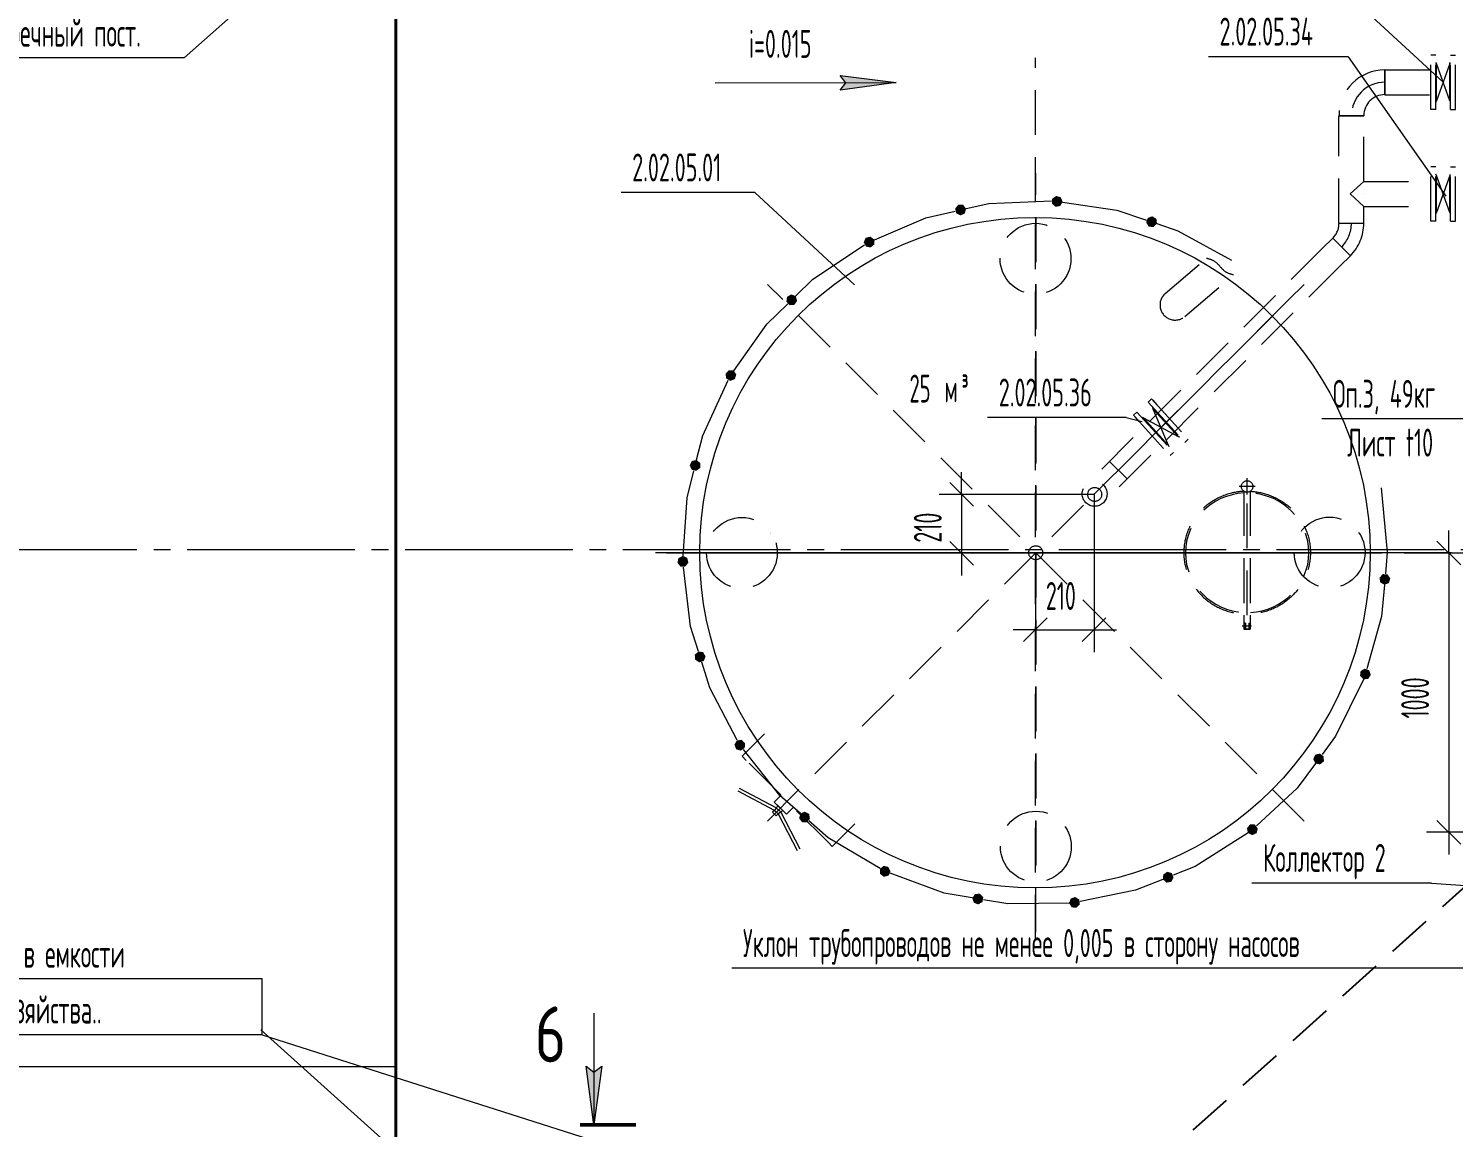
# Model space of a CAD drawing. Header units: millimetres. Extents: x -2281 to 5887, y 0 to 4166.
# Drawn here: x 308.4 to 436, y 267.3 to 365.7 of the extents above; entities that cross this region are included whole.
import ezdxf

# ---------------------------------------------------------------- set-up
doc = ezdxf.new("R2010")
doc.units = ezdxf.units.MM
for name, pattern in [('K5LT32785', [0]), ('K5LT32848', [19.2, 15, -2, 0.2, -2]), ('K5LT32865', [0]), ('K5LT32892', [6, 4, -2]), ('K5LT_AXLED', [19.5, 15, -1.5, 1.5, -1.5]), ('K5LT_DASHED', [6, 4, -2]), ('K5LT_REINFORCED', [0]), ('K5LT_THIN', [0]), ('K5LT_THIN_INCLUDED_TO_HATCHING', [0])]:
    doc.linetypes.add(name, pattern=pattern)
doc.layers.add('Системный слой', color=7, linetype='Continuous')
doc.styles.add('KDIMTEXTSTYLE', font='GOST_AU.SHX', dxfattribs={"width": 0.96, "oblique": 15, "height": 5})
doc.styles.add('KTEXTSTYLE', font='GOST_AU.SHX', dxfattribs={"width": 0.96, "height": 5})
doc.dimstyles.new('KDIMSTYLE (0.03)', dxfattribs={"dimtxt": 5, "dimasz": 1, "dimexe": 2, "dimexo": 0, "dimgap": 1, "dimtad": 1, "dimlfac": 40, "dimtxsty": 'KDIMTEXTSTYLE', "dimsah": 1, "dimcen": 0, "dimdle": 1, "dimadec": 0, "dimazin": 0, "dimtfac": 0.667, "dimtmove": 0, "dimatfit": 3, "dimfxl": 1, "dimtvp": 1, "dimtolj": 1, "dimtzin": 0, "dimarcsym": 0})

# ---------------------------------------------------------------- blocks, each defined once
blk = doc.blocks.new('U136')
at = {"layer": 'Системный слой', "color": 7, "linetype": 'K5LT_DASHED', "lineweight": 13}
for p, q in [((425.74, 348.27), (427.96, 348.27)), ((425.18, 346.94), (426.76, 345.36))]:
    blk.add_line(p, q, dxfattribs=at)
for radius in [1.89, 3, 4.11]:
    blk.add_arc((423.85, 348.27), radius, 315, 0, dxfattribs=at)
blk = doc.blocks.new('U137')
at = {"layer": 'Системный слой', "color": 7, "linetype": 'K5LT_DASHED', "lineweight": 13}
for p, q in [((433.97, 358.45), (433.97, 363.32)), ((434.4, 363.32), (433.97, 363.32)), ((434.4, 358.45), (434.4, 363.32)), ((434.47, 362.55), (434.4, 362.66)), ((435.66, 359.22), (434.47, 362.55)), ((435.66, 362.55), (434.47, 359.22)), ((434.47, 359.22), (434.47, 362.55)), ((435.66, 362.55), (435.73, 362.66)), ((435.66, 359.22), (435.66, 362.55)), ((435.73, 358.45), (435.73, 363.32)), ((435.73, 363.32), (436.16, 363.32)), ((436.16, 358.45), (436.16, 363.32)), ((433.97, 358.62), (433.97, 359.17)), ((434.4, 358.45), (433.97, 358.45)), ((434.47, 359.22), (434.4, 359.11)), ((435.66, 359.22), (435.73, 359.11)), ((435.73, 358.45), (436.16, 358.45)), ((436.16, 358.62), (436.16, 359.17))]:
    blk.add_line(p, q, dxfattribs=at)
blk = doc.blocks.new('U138')
at = {"layer": 'Системный слой', "color": 7, "linetype": 'K5LT_DASHED', "lineweight": 13}
for p, q in [((429.85, 359.77), (429.85, 362)), ((427.96, 357.89), (425.74, 357.89))]:
    blk.add_line(p, q, dxfattribs=at)
for radius in [4.11, 3, 1.89]:
    blk.add_arc((429.85, 357.89), radius, 90, 180, dxfattribs=at)
blk = doc.blocks.new('U139')
at = {"layer": 'Системный слой', "color": 7, "linetype": 'K5LT_DASHED', "lineweight": 13}
for p, q in [((433.97, 348.45), (433.97, 353.32)), ((434.4, 353.32), (433.97, 353.32)), ((434.4, 348.45), (434.4, 353.32)), ((435.73, 348.45), (435.73, 353.32)), ((435.73, 353.32), (436.16, 353.32)), ((436.16, 348.45), (436.16, 353.32)), ((434.47, 352.55), (434.4, 352.66)), ((435.66, 349.22), (434.47, 352.55)), ((435.66, 352.55), (434.47, 349.22)), ((434.47, 349.22), (434.47, 352.55)), ((435.66, 352.55), (435.73, 352.66)), ((435.66, 349.22), (435.66, 352.55)), ((433.97, 348.62), (433.97, 349.17)), ((434.4, 348.45), (433.97, 348.45)), ((434.47, 349.22), (434.4, 349.11)), ((435.66, 349.22), (435.73, 349.11)), ((435.73, 348.45), (436.16, 348.45)), ((436.16, 348.62), (436.16, 349.17))]:
    blk.add_line(p, q, dxfattribs=at)
blk = doc.blocks.new('U158')
at = {"layer": 'Системный слой', "color": 7, "char_height": 2.5, "attachment_point": 1, "style": 'KTEXTSTYLE'}
for s, insert in [('\\H3.5;\\W0.965;\\Q15;\\Q0;\\W0.665;\\H2.50;³', (391.96, 334.74)), ('\\H3.5;\\W0.965;\\Q15;\\Q0;\\W0.665;\\H2.50;м', (390.43, 334.74))]:
    blk.add_mtext(s, dxfattribs=dict(at, insert=insert))
blk = doc.blocks.new('U178')
at = {"layer": 'Системный слой', "color": 7, "linetype": 'K5LT_DASHED', "lineweight": 13}
for p, q in [((413.87, 345.14), (413.93, 345.13)), ((413.93, 345.13), (413.98, 345.12)), ((413.98, 345.12), (414.03, 345.11)), ((414.03, 345.11), (414.08, 345.09)), ((414.08, 345.09), (414.13, 345.08)), ((414.13, 345.08), (414.18, 345.06)), ((414.18, 345.06), (414.23, 345.05)), ((414.23, 345.05), (414.27, 345.03)), ((414.27, 345.03), (414.32, 345.01)), ((414.32, 345.01), (414.37, 344.99)), ((414.37, 344.99), (414.41, 344.97)), ((414.41, 344.97), (414.46, 344.95)), ((414.46, 344.95), (414.5, 344.93)), ((414.5, 344.93), (414.55, 344.9)), ((414.55, 344.9), (414.59, 344.87)), ((414.59, 344.87), (414.63, 344.85)), ((414.63, 344.85), (414.67, 344.82)), ((414.67, 344.82), (414.71, 344.79)), ((414.71, 344.79), (414.75, 344.75)), ((414.75, 344.75), (414.79, 344.72)), ((414.79, 344.72), (414.83, 344.69)), ((414.83, 344.69), (414.86, 344.65)), ((414.86, 344.65), (414.9, 344.61)), ((414.9, 344.61), (414.93, 344.58)), ((414.93, 344.58), (414.97, 344.54)), ((414.97, 344.54), (415, 344.5)), ((415, 344.5), (415.04, 344.46)), ((415.04, 344.46), (415.07, 344.42)), ((415.07, 344.42), (415.11, 344.38)), ((415.11, 344.38), (415.14, 344.34)), ((415.14, 344.34), (415.18, 344.3)), ((415.18, 344.3), (415.21, 344.26)), ((415.21, 344.26), (415.25, 344.23)), ((415.25, 344.23), (415.28, 344.19)), ((415.28, 344.19), (415.32, 344.15)), ((415.32, 344.15), (415.36, 344.12)), ((415.36, 344.12), (415.39, 344.08)), ((415.39, 344.08), (415.43, 344.05)), ((415.43, 344.05), (415.47, 344.02)), ((415.47, 344.02), (415.51, 343.99)), ((415.51, 343.99), (415.55, 343.96)), ((415.55, 343.96), (415.59, 343.93)), ((415.59, 343.93), (415.64, 343.9)), ((415.64, 343.9), (415.68, 343.88)), ((415.68, 343.88), (415.72, 343.86)), ((415.72, 343.86), (415.77, 343.83)), ((415.77, 343.83), (415.82, 343.81)), ((415.82, 343.81), (415.86, 343.79)), ((415.86, 343.79), (415.91, 343.78)), ((415.91, 343.78), (415.96, 343.76)), ((415.96, 343.76), (416.01, 343.74)), ((416.01, 343.74), (416.06, 343.73)), ((416.06, 343.73), (416.11, 343.72)), ((416.11, 343.72), (416.16, 343.7)), ((416.16, 343.7), (416.21, 343.69)), ((416.21, 343.69), (416.26, 343.68)), ((416.26, 343.68), (416.3, 343.67))]:
    blk.add_line(p, q, dxfattribs=at)
blk = doc.blocks.new('U177')
at = {"layer": 'Системный слой', "color": 7, "linetype": 'K5LT_DASHED', "lineweight": 13}
for p, q in [((410.18, 341.97), (413.87, 345.14)), ((411.95, 339.92), (416.3, 343.67))]:
    blk.add_line(p, q, dxfattribs=at)
blk.add_arc((411.07, 340.95), 1.35, 130.6938, 310.6938, dxfattribs=at)
at = {"layer": 'Системный слой'}
blk.add_blockref('U178', (0, 0), dxfattribs=at)
blk = doc.blocks.new('U183')
at = {"layer": 'Системный слой', "color": 7, "linetype": 'K5LT_DASHED', "lineweight": 13}
for p, q in [((408.65, 332.26), (408.96, 332.55)), ((408.65, 332.26), (411.93, 328.66)), ((408.96, 332.55), (412.24, 328.95)), ((409.07, 332.42), (409.45, 332.01)), ((409.11, 331.64), (409.09, 331.77)), ((410.48, 328.38), (409.11, 331.64)), ((409.11, 331.64), (411.35, 329.18)), ((407.66, 331.36), (407.35, 331.08)), ((407.35, 331.08), (410.63, 327.47)), ((407.46, 330.95), (407.83, 330.54)), ((407.66, 331.36), (410.94, 327.76)), ((408.24, 330.84), (408.11, 330.87)), ((408.24, 330.84), (411.35, 329.18)), ((408.24, 330.84), (410.48, 328.38)), ((411.35, 329.18), (411.48, 329.15)), ((410.48, 328.38), (410.5, 328.25)), ((411.93, 328.66), (412.24, 328.95)), ((410.94, 327.76), (410.63, 327.47))]:
    blk.add_line(p, q, dxfattribs=at)
blk = doc.blocks.new('U426')
at = {"layer": 'Системный слой'}
for points in [[(392.26, 349.15), (392.36, 349.58), (392.1, 349.92), (391.66, 349.92), (391.39, 349.59), (391.48, 349.16), (391.87, 348.97)], [(401.01, 350.19), (400.84, 350.59), (400.43, 350.71), (400.07, 350.47), (400.04, 350.03), (400.36, 349.74), (400.79, 349.81)], [(409.45, 348.23), (409.4, 348.66), (409.04, 348.89), (408.63, 348.75), (408.48, 348.34), (408.71, 347.97), (409.14, 347.92)], [(384.16, 346.38), (384.14, 346.82), (383.79, 347.07), (383.37, 346.96), (383.2, 346.56), (383.41, 346.18), (383.83, 346.1)], [(377.25, 341.34), (377.11, 341.75), (376.71, 341.9), (376.34, 341.68), (376.28, 341.25), (376.58, 340.93), (377.01, 340.97)], [(371.67, 334.32), (371.8, 334.73), (371.56, 335.09), (371.13, 335.12), (370.83, 334.81), (370.89, 334.38), (371.27, 334.16)], [(368.57, 326.37), (368.58, 326.8), (368.25, 327.08), (367.82, 327), (367.62, 326.61), (367.8, 326.21), (368.22, 326.11)], [(367.51, 317.9), (367.4, 318.32), (367.01, 318.5), (366.62, 318.3), (366.53, 317.87), (366.81, 317.54), (367.25, 317.55)], [(430.21, 316.07), (430.33, 316.48), (430.09, 316.84), (429.66, 316.87), (429.36, 316.55), (429.43, 316.13), (429.8, 315.91)], [(368.89, 309.1), (369.05, 309.5), (368.83, 309.88), (368.4, 309.94), (368.08, 309.65), (368.12, 309.21), (368.48, 308.97)], [(428.59, 307.85), (428.45, 308.26), (428.04, 308.41), (427.67, 308.19), (427.62, 307.76), (427.92, 307.45), (428.35, 307.49)], [(372.55, 301.31), (372.59, 301.74), (372.28, 302.04), (371.85, 301.98), (371.63, 301.61), (371.78, 301.2), (372.19, 301.07)], [(424.39, 300.12), (424.37, 300.56), (424.02, 300.81), (423.6, 300.7), (423.43, 300.3), (423.63, 299.92), (424.06, 299.84)], [(378.39, 294.98), (378.32, 295.4), (377.93, 295.61), (377.53, 295.44), (377.42, 295.02), (377.68, 294.67), (378.11, 294.65)], [(418.37, 293.69), (418.47, 294.11), (418.2, 294.46), (417.77, 294.46), (417.5, 294.12), (417.59, 293.7), (417.98, 293.51)], [(385.6, 290.27), (385.41, 290.66), (384.99, 290.76), (384.65, 290.48), (384.65, 290.05), (385, 289.78), (385.42, 289.88)], [(410.94, 289.71), (410.78, 290.11), (410.36, 290.23), (410.01, 289.98), (409.98, 289.55), (410.31, 289.26), (410.73, 289.33)], [(393.83, 287.52), (393.9, 287.95), (393.61, 288.27), (393.17, 288.24), (392.92, 287.89), (393.05, 287.47), (393.45, 287.31)], [(402.55, 287.31), (402.5, 287.74), (402.13, 287.97), (401.72, 287.83), (401.58, 287.42), (401.81, 287.05), (402.24, 287)]]:
    blk.add_hatch(color=7, dxfattribs=at).paths.add_polyline_path(points)
at = {"layer": 'Системный слой', "color": 7, "linetype": 'K5LT32865', "lineweight": 13}
for p, q in [((392.36, 349.58), (394.39, 350.04)), ((394.39, 350.04), (400.01, 350.27)), ((401, 350.15), (405.86, 349.45)), ((384.16, 346.78), (388.76, 348.76)), ((388.76, 348.76), (391.39, 349.36)), ((405.86, 349.45), (408.51, 348.55)), ((409.45, 348.23), (411.33, 347.6)), ((411.33, 347.6), (416.13, 344.95)), ((378.66, 343.27), (383.26, 346.35)), ((377.11, 341.75), (378.66, 343.27)), ((374.54, 339.24), (376.4, 341.05)), ((371.59, 335.07), (374.54, 339.24)), ((368.8, 329.28), (371.07, 334.22)), ((368.24, 327.08), (368.8, 329.28)), ((367.39, 323.68), (368, 326.11)), ((429.52, 324.58), (430.06, 318.83)), ((367.05, 318.5), (367.39, 323.68)), ((430.06, 318.83), (429.89, 316.9)), ((367.7, 312.19), (367.06, 317.5)), ((429.8, 315.91), (429.54, 313.08)), ((429.54, 313.08), (428.23, 308.4)), ((368.4, 309.94), (367.7, 312.19)), ((369.42, 306.69), (368.7, 308.99)), ((427.94, 307.44), (425.44, 302.35)), ((371.89, 302), (369.42, 306.69)), ((425.44, 302.35), (424.22, 300.72)), ((375.69, 297.05), (372.43, 301.17)), ((423.63, 299.92), (421.99, 297.72)), ((421.99, 297.72), (418.35, 294.35)), ((377.53, 295.44), (375.69, 297.05)), ((380.03, 293.26), (378.29, 294.78)), ((417.6, 293.7), (412.88, 290.71)), ((384.66, 290.51), (380.03, 293.26)), ((390.41, 288.32), (385.57, 290.1)), ((409.98, 289.55), (407.52, 288.57)), ((412.88, 290.71), (410.91, 289.92)), ((392.92, 287.89), (390.41, 288.32)), ((407.52, 288.57), (402.57, 287.57)), ((396.1, 287.35), (393.91, 287.72)), ((401.58, 287.43), (396.1, 287.35))]:
    blk.add_line(p, q, dxfattribs=at)
blk = doc.blocks.new('U444')
at = {"layer": 'Системный слой', "color": 7, "linetype": 'K5LT_DASHED', "lineweight": 13}
blk.add_circle((372.3, 318.77), 3.17, dxfattribs=at)
blk = doc.blocks.new('U445')
at = {"layer": 'Системный слой', "color": 7, "linetype": 'K5LT_DASHED', "lineweight": 13}
blk.add_circle((398.61, 292.48), 3.17, dxfattribs=at)
blk = doc.blocks.new('U446')
at = {"layer": 'Системный слой', "color": 7, "linetype": 'K5LT_DASHED', "lineweight": 13}
blk.add_circle((424.9, 318.8), 3.17, dxfattribs=at)
blk = doc.blocks.new('U447')
at = {"layer": 'Системный слой', "color": 7, "linetype": 'K5LT_DASHED', "lineweight": 13}
blk.add_circle((398.58, 345.09), 3.17, dxfattribs=at)
blk = doc.blocks.new('U443')
at = {"layer": 'Системный слой'}
for name in ['U447', 'U444', 'U446', 'U445']:
    blk.add_blockref(name, (0, 0), dxfattribs=at)
blk = doc.blocks.new('U442')
at = {"layer": 'Системный слой', "color": 7, "linetype": 'K5LT_DASHED', "lineweight": 13}
for p, q in [((398.6, 284.82), (398.6, 352.75)), ((374.58, 294.76), (422.62, 342.8)), ((422.62, 294.76), (374.58, 342.8)), ((417.52, 323.98), (417.52, 325.44)), ((418.24, 324.71), (416.79, 324.71)), ((417.23, 324.28), (417.23, 313.18)), ((417.52, 313.2), (417.52, 324.37)), ((417.8, 324.28), (417.8, 313.18)), ((435.82, 318.78), (364.63, 318.78)), ((417.23, 313.18), (417.23, 311.93)), ((417.37, 312.48), (417.27, 312.48)), ((417.27, 312.48), (417.27, 311.97)), ((417.37, 312.48), (417.37, 311.97)), ((417.66, 312.48), (417.66, 311.97)), ((417.66, 312.48), (417.76, 312.48)), ((417.76, 312.48), (417.76, 311.97)), ((417.8, 313.18), (417.8, 311.93)), ((417.08, 312.23), (417.92, 312.23)), ((417.23, 311.93), (417.8, 311.93)), ((417.27, 311.97), (417.37, 311.97)), ((417.41, 311.97), (417.62, 311.97)), ((417.76, 311.97), (417.66, 311.97)), ((374.33, 302.58), (372.31, 300.57)), ((372.31, 300.57), (372.68, 300.2)), ((380.02, 292.87), (372.68, 300.2)), ((375.21, 295.72), (371.95, 297.43)), ((375.36, 295.95), (372.08, 297.68)), ((375.8, 297.09), (375.19, 296.47)), ((375.19, 296.47), (376.29, 295.37)), ((375.36, 295.95), (375.21, 295.72)), ((375.54, 296.13), (375.36, 295.95)), ((375.36, 295.95), (375.77, 295.55)), ((375.48, 296.18), (375.74, 295.92)), ((375.99, 295.67), (375.74, 295.92)), ((376.9, 295.98), (376.29, 295.37)), ((375.21, 295.72), (375.04, 295.55)), ((375.04, 295.55), (375.36, 295.23)), ((375.53, 295.4), (375.21, 295.72)), ((375.53, 295.4), (375.36, 295.23)), ((375.77, 295.55), (375.53, 295.4)), ((375.53, 295.4), (377.25, 292.14)), ((375.94, 295.72), (375.77, 295.55)), ((375.77, 295.55), (377.49, 292.27)), ((382.4, 294.51), (380.38, 292.5)), ((380.38, 292.5), (380.02, 292.87))]:
    blk.add_line(p, q, dxfattribs=at)
for centre, radius in [((417.52, 324.71), 0.516), ((398.6, 318.78), 0.625)]:
    blk.add_circle(centre, radius, dxfattribs=at)
for start_param, end_param in [(4.764734, 7.801636), (1.623142, 4.660044)]:
    blk.add_ellipse((417.52, 318.78), major_axis=(-5.52, 0), ratio=0.970017, start_param=start_param, end_param=end_param, dxfattribs=at)
for points in [[(417.22, 324.28), (416.85, 324.26), (416.48, 324.2), (415.5, 323.96), (414.92, 323.71), (413.86, 323.03), (413.4, 322.61), (412.63, 321.63), (412.33, 321.08), (411.93, 319.92), (411.84, 319.3), (411.86, 318.07), (411.98, 317.46), (412.42, 316.31), (412.74, 315.77), (413.54, 314.82), (414.02, 314.41), (415.1, 313.77), (415.69, 313.54), (416.61, 313.35), (416.91, 313.31), (417.22, 313.29)], [(417.81, 324.28), (418.18, 324.26), (418.55, 324.2), (419.53, 323.96), (420.11, 323.71), (421.17, 323.03), (421.64, 322.61), (422.4, 321.63), (422.7, 321.08), (423.1, 319.92), (423.19, 319.3), (423.17, 318.07), (423.05, 317.46), (422.61, 316.31), (422.3, 315.77), (421.49, 314.82), (421.01, 314.41), (419.93, 313.77), (419.34, 313.54), (418.42, 313.35), (418.12, 313.31), (417.81, 313.29)]]:
    blk.add_open_spline(points, degree=3, knots=[0, 0, 0, 0, 0.0650277, 0.0650277, 0.1752287, 0.1752287, 0.2854298, 0.2854298, 0.3956308, 0.3956308, 0.5058319, 0.5058319, 0.6160329, 0.6160329, 0.726234, 0.726234, 0.836435, 0.836435, 0.9466361, 0.9466361, 1, 1, 1, 1], dxfattribs=at)
at = {"layer": 'Системный слой'}
blk.add_blockref('U443', (0, 0), dxfattribs=at)
blk = doc.blocks.new('U441')
at = {"layer": 'Системный слой', "color": 7, "linetype": 'K5LT_DASHED', "lineweight": 13}
for p, q in [((398.6, 348.78), (398.6, 288.78)), ((368.6, 318.78), (428.6, 318.78))]:
    blk.add_line(p, q, dxfattribs=at)
at = {"layer": 'Системный слой'}
blk.add_blockref('U442', (0, 0), dxfattribs=at)
blk = doc.blocks.new('U420')
at = {"layer": 'Системный слой', "color": 7, "linetype": 'K5LT_THIN_INCLUDED_TO_HATCHING', "lineweight": 13}
blk.add_circle((398.53, 318.78), 30, dxfattribs=at)
at = {"layer": 'Системный слой'}
for name in ['U441', 'U426']:
    blk.add_blockref(name, (0, 0), dxfattribs=at)
blk = doc.blocks.new('U419')
at = {"layer": 'Системный слой'}
blk.add_blockref('U420', (0, 0), dxfattribs=at)
blk = doc.blocks.new('U534')
at = {"layer": 'Системный слой', "color": 7, "linetype": 'K5LT_THIN', "lineweight": 13}
for p, q in [((329.37, 280.65), (267.71, 280.65)), ((329.37, 275.65), (329.37, 280.65)), ((329.37, 275.65), (267.71, 275.65)), ((329.37, 275.65), (419.85, 246.79))]:
    blk.add_line(p, q, dxfattribs=at)
at = {"layer": 'Системный слой', "color": 7, "char_height": 2.5, "attachment_point": 1, "style": 'KTEXTSTYLE'}
for s, insert in [('\\H3.5;\\W0.965;\\Q15;\\Q0;\\W0.715;\\H2.50;Насосы для подачио растительного масла в емкости', (268.71, 284.15)), ('\\H3.5;\\W0.965;\\Q15;\\Q0;\\W0.715;\\H2.50; первичного масла существующего маслохозяйства..', (268.71, 279.15))]:
    blk.add_mtext(s, dxfattribs=dict(at, insert=insert))
blk = doc.blocks.new('D68')
at = {"layer": 'Системный слой', "color": 7, "linetype": 'K5LT_THIN', "lineweight": 13, "transparency": 16777216}
for p, q in [((403.82, 324), (403.82, 309.89)), ((398.57, 318.74), (398.57, 309.89)), ((399.63, 312.95), (397.5, 310.83)), ((402.76, 310.83), (404.88, 312.95)), ((398.57, 311.89), (396.57, 311.89)), ((398.57, 311.89), (403.82, 311.89)), ((403.82, 311.89), (405.82, 311.89))]:
    blk.add_line(p, q, dxfattribs=at)
at = {"layer": 'Системный слой', "color": 7, "transparency": 16777216, "insert": (399.5, 316.16), "char_height": 2.5, "attachment_point": 1, "rotation": 0, "style": 'KTEXTSTYLE'}
blk.add_mtext('\\H3.5;\\W0.965;\\Q15;\\Q0;\\W0.715;\\H2.50;210', dxfattribs=at)
at = {"transparency": 16777216}
blk.add_wipeout([(399.5, 325.39), (399.5, 328.96), (402.74, 328.96), (402.74, 325.39)], dxfattribs=at).dxf.layer = 'Системный слой'
blk = doc.blocks.new('KDIMARROW_03')
at = {"layer": 'Системный слой', "color": 0, "linetype": 'K5LT_THIN', "lineweight": 13}
for p, q in [((-1.06, -1.06), (1.06, 1.06)), ((0, 0), (-1, 0)), ((0, 0), (2, 0))]:
    blk.add_line(p, q, dxfattribs=at)
blk = doc.blocks.new('D69')
at = {"layer": 'Системный слой', "color": 7, "linetype": 'K5LT_THIN', "lineweight": 13, "transparency": 16777216}
for p, q in [((391.96, 324), (391.96, 326)), ((403.87, 324), (389.96, 324)), ((393.02, 322.94), (390.9, 325.06)), ((391.96, 324), (391.96, 318.74)), ((390.9, 319.8), (393.02, 317.68)), ((398.56, 318.74), (389.96, 318.74)), ((391.96, 318.74), (391.96, 316.74))]:
    blk.add_line(p, q, dxfattribs=at)
at = {"layer": 'Системный слой', "color": 7, "transparency": 16777216, "insert": (387.69, 319.68), "char_height": 2.5, "attachment_point": 1, "rotation": 90, "style": 'KTEXTSTYLE'}
blk.add_mtext('\\H3.5;\\W0.965;\\Q15;\\Q0;\\W0.715;\\H2.50;210', dxfattribs=at)
at = {"transparency": 16777216}
blk.add_wipeout([(378.46, 319.68), (374.89, 319.68), (374.89, 322.92), (378.46, 322.92)], dxfattribs=at).dxf.layer = 'Системный слой'
blk = doc.blocks.new('D94')
at = {"layer": 'Системный слой', "color": 7, "linetype": 'K5LT_THIN', "lineweight": 13, "transparency": 16777216}
for p, q in [((435.57, 318.77), (435.57, 320.77)), ((436.63, 317.71), (434.5, 319.83)), ((433.97, 318.77), (437.57, 318.77)), ((435.57, 318.77), (435.57, 293.77)), ((434.5, 294.83), (436.63, 292.71)), ((446.07, 293.77), (433.57, 293.77)), ((435.57, 293.77), (435.57, 291.77))]:
    blk.add_line(p, q, dxfattribs=at)
at = {"transparency": 16777216}
blk.add_wipeout([(434.32, 303.95), (430.75, 303.95), (430.75, 308.4), (434.32, 308.4)], dxfattribs=at).dxf.layer = 'Системный слой'
at = {"layer": 'Системный слой', "color": 7, "transparency": 16777216, "insert": (431.3, 303.95), "char_height": 2.5, "attachment_point": 1, "rotation": 90, "style": 'KTEXTSTYLE'}
blk.add_mtext('\\H3.5;\\W0.965;\\Q15;\\Q0;\\W0.715;\\H2.50;1000', dxfattribs=at)
blk = doc.blocks.new('U545')
at = {"layer": 'Системный слой', "color": 7, "linetype": 'K5LT_THIN', "lineweight": 13}
for q in [(327.58, 367.65), (304.36, 363.07)]:
    blk.add_line((322.37, 363.07), q, dxfattribs=at)
at = {"layer": 'Системный слой', "color": 7, "insert": (305.36, 366.57), "char_height": 2.5, "attachment_point": 1, "style": 'KTEXTSTYLE'}
blk.add_mtext('\\H3.5;\\W0.965;\\Q15;\\Q0;\\W0.715;\\H2.50;Моечный пост.', dxfattribs=at)
blk = doc.blocks.new('U551')
at = {"layer": 'Системный слой'}
blk.add_hatch(color=7, dxfattribs=at).paths.add_polyline_path([(381.1, 361.5), (386.1, 360.85), (381.1, 360.19), (381.6, 360.84)])
at = {"layer": 'Системный слой', "color": 7, "linetype": 'K5LT_THIN', "lineweight": 13}
for p, q in [((381.6, 360.84), (381.1, 361.5)), ((381.1, 361.5), (386.1, 360.85)), ((369.91, 360.84), (386.1, 360.85)), ((386.1, 360.85), (381.1, 360.19)), ((381.1, 360.19), (381.6, 360.84))]:
    blk.add_line(p, q, dxfattribs=at)
blk = doc.blocks.new('U563')
at = {"layer": 'Системный слой', "color": 7, "linetype": 'K5LT_THIN', "lineweight": 13}
for q in [(414.18, 368.72), (435.07, 360.89)]:
    blk.add_line((426.56, 368.72), q, dxfattribs=at)
at = {"layer": 'Системный слой', "color": 7, "insert": (415.18, 372.22), "char_height": 2.5, "attachment_point": 1, "style": 'KTEXTSTYLE'}
blk.add_mtext('\\H3.5;\\W0.965;\\Q15;\\Q0;\\W0.715;\\H2.50;2.02.05.33', dxfattribs=at)
blk = doc.blocks.new('U564')
at = {"layer": 'Системный слой', "color": 7, "linetype": 'K5LT_THIN', "lineweight": 13}
for q in [(414.05, 363.17), (435.3, 350.69)]:
    blk.add_line((426.56, 363.17), q, dxfattribs=at)
at = {"layer": 'Системный слой', "color": 7, "insert": (415.05, 366.67), "char_height": 2.5, "attachment_point": 1, "style": 'KTEXTSTYLE'}
blk.add_mtext('\\H3.5;\\W0.965;\\Q15;\\Q0;\\W0.715;\\H2.50;2.02.05.34', dxfattribs=at)
blk = doc.blocks.new('U577')
at = {"layer": 'Системный слой', "color": 7, "linetype": 'K5LT_THIN', "lineweight": 13}
for q in [(394.29, 330.87), (408.12, 330.53)]:
    blk.add_line((406.68, 330.87), q, dxfattribs=at)
at = {"layer": 'Системный слой', "color": 7, "insert": (395.29, 334.37), "char_height": 2.5, "attachment_point": 1, "style": 'KTEXTSTYLE'}
blk.add_mtext('\\H3.5;\\W0.965;\\Q15;\\Q0;\\W0.715;\\H2.50;2.02.05.36', dxfattribs=at)
blk = doc.blocks.new('U581')
at = {"layer": 'Системный слой', "color": 7, "linetype": 'K5LT_THIN', "lineweight": 13}
for q in [(361.48, 351.01), (382.37, 342.76)]:
    blk.add_line((373.47, 351.01), q, dxfattribs=at)
at = {"layer": 'Системный слой', "color": 7, "insert": (362.48, 354.51), "char_height": 2.5, "attachment_point": 1, "style": 'KTEXTSTYLE'}
blk.add_mtext('\\H3.5;\\W0.965;\\Q15;\\Q0;\\W0.715;\\H2.50;2.02.05.01', dxfattribs=at)
blk = doc.blocks.new('U584')
at = {"layer": 'Системный слой', "color": 7, "linetype": 'K5LT_THIN', "lineweight": 13}
for q in [(371.39, 281.6), (439.95, 277.25)]:
    blk.add_line((436.96, 281.6), q, dxfattribs=at)
at = {"layer": 'Системный слой', "color": 7, "insert": (372.39, 285.1), "char_height": 2.5, "attachment_point": 1, "style": 'KTEXTSTYLE'}
blk.add_mtext('\\H3.5;\\W0.965;\\Q15;\\Q0;\\W0.715;\\H2.50;Уклон трубопроводов не менее 0,005 в сторону насосов', dxfattribs=at)
blk = doc.blocks.new('U604')
at = {"layer": 'Системный слой', "color": 7, "linetype": 'K5LT_THIN', "lineweight": 13}
for q in [(417.94, 289.22), (441.07, 288.71)]:
    blk.add_line((434.03, 289.22), q, dxfattribs=at)
at = {"layer": 'Системный слой', "color": 7, "insert": (418.94, 292.72), "char_height": 2.5, "attachment_point": 1, "style": 'KTEXTSTYLE'}
blk.add_mtext('\\H3.5;\\W0.965;\\Q15;\\Q0;\\W0.715;\\H2.50;Коллектор 2', dxfattribs=at)
blk = doc.blocks.new('U607')
at = {"layer": 'Системный слой', "color": 7, "linetype": 'K5LT_THIN', "lineweight": 13}
for q in [(424.19, 330.75), (439.65, 320.18)]:
    blk.add_line((437.57, 330.75), q, dxfattribs=at)
at = {"layer": 'Системный слой', "color": 7, "insert": (425.19, 334.25), "char_height": 2.5, "attachment_point": 1, "style": 'KTEXTSTYLE'}
blk.add_mtext('\\H3.5;\\W0.965;\\Q15;\\Q0;\\W0.715;\\H2.50;Оп.3, 49кг', dxfattribs=at)
blk = doc.blocks.new('U753')
at = {"layer": 'Системный слой'}
for points in [[(359.06, 267.58), (359.76, 272.83), (359.06, 272.31), (358.37, 272.83)], [(547.21, 267.58), (547.9, 272.83), (547.21, 272.31), (546.52, 272.83)]]:
    blk.add_hatch(color=7, dxfattribs=at).paths.add_polyline_path(points)
at = {"layer": 'Системный слой', "color": 7, "linetype": 'K5LT_THIN', "lineweight": 13}
for p, q in [((359.06, 277.58), (359.06, 267.58)), ((547.21, 277.58), (547.21, 267.58)), ((359.06, 267.58), (358.37, 272.83)), ((358.37, 272.83), (359.06, 272.31)), ((359.06, 272.31), (359.76, 272.83)), ((359.76, 272.83), (359.06, 267.58)), ((547.21, 267.58), (546.52, 272.83)), ((546.52, 272.83), (547.21, 272.31)), ((547.21, 272.31), (547.9, 272.83)), ((547.9, 272.83), (547.21, 267.58))]:
    blk.add_line(p, q, dxfattribs=at)
at = {"layer": 'Системный слой', "color": 134, "linetype": 'K5LT_REINFORCED', "lineweight": 50, "true_color": 0x009696}
for p, q in [((357.81, 267.58), (362.81, 267.58)), ((543.46, 267.58), (548.46, 267.58))]:
    blk.add_line(p, q, dxfattribs=at)
at = {"layer": 'Системный слой', "color": 7, "char_height": 2.5, "attachment_point": 1, "style": 'KTEXTSTYLE'}
for insert in [(353.76, 278.18), (549.21, 278.18)]:
    blk.add_mtext('\\H3.5;\\W0.965;\\Q15;\\Q0;\\H5.00;6', dxfattribs=dict(at, insert=insert))

msp = doc.modelspace()

# ---------------------------------------------------------------- linework, layer by layer
at = {"layer": 'Системный слой', "color": 7, "linetype": 'K5LT32785', "lineweight": 40}
msp.add_line((341.33315, 197.78504), (341.33315, 535.28472), dxfattribs=at)
at = {"layer": 'Системный слой', "color": 1, "linetype": 'K5LT32848', "lineweight": 18, "true_color": 0xff0000}
msp.add_line((341.33315, 535.28472), (341.33315, 20.29603), dxfattribs=at)
at = {"layer": 'Системный слой', "color": 7, "linetype": 'K5LT_DASHED', "lineweight": 13}
for p, q in [((398.565, 284.16818), (398.56498, 363.06735)), ((429.84925, 361.99856), (433.97304, 361.99857)), ((429.84925, 361.99856), (429.84926, 359.77356)), ((429.84925, 359.77356), (433.97305, 359.77357)), ((425.73676, 348.27139), (425.73676, 357.88606)), ((425.73676, 357.88606), (427.96176, 357.88606)), ((427.96176, 351.99856), (427.96176, 357.88606)), ((426.73391, 350.88606), (427.96176, 351.99856)), ((427.96176, 349.77356), (426.73391, 350.88606)), ((427.96176, 351.99856), (433.97305, 351.99857)), ((427.96176, 350.88606), (427.96176, 350.88606)), ((427.96176, 350.88606), (427.96176, 350.88606)), ((427.96176, 349.77356), (433.97305, 349.77357)), ((427.96176, 348.27139), (427.96176, 349.77356)), ((424.30004, 346.05284), (425.18392, 346.93672)), ((424.30004, 346.05284), (403.08164, 324.83443)), ((425.87335, 344.47953), (404.94402, 323.55019)), ((425.87335, 344.47953), (426.75724, 345.36341)), ((421.25377, 341.43325), (403.86829, 324.04777)), ((406.77627, 325.38244), (405.20296, 326.95575)), ((435.56502, 318.74448), (364.815, 318.74447))]:
    msp.add_line(p, q, dxfattribs=at)
at = {"layer": 'Системный слой', "color": 30, "linetype": 'K5LT_AXLED', "lineweight": 13, "true_color": 0xff8000}
msp.add_line((571.65455, 319.03472), (152.25457, 319.03472), dxfattribs=at)
at = {"layer": 'Системный слой', "color": 7, "linetype": 'K5LT_THIN', "lineweight": 13}
for p, q in [((432.51829, 318.76947), (364.57998, 318.76946)), ((432.29914, 318.76947), (364.79914, 318.76945)), ((379.56899, 230.79394), (329.24653, 276.09766)), ((341.34179, 272.77583), (290.78722, 272.77583))]:
    msp.add_line(p, q, dxfattribs=at)
at = {"layer": 'Системный слой', "color": 1, "linetype": 'K5LT32892', "lineweight": 25, "true_color": 0xff0000}
msp.add_line((442.46502, 293.76946), (346.33315, 207.78504), dxfattribs=at)
at = {"layer": 'Системный слой', "color": 7, "linetype": 'K5LT_DASHED', "lineweight": 13}
for centre, radius in [((403.86829, 324.04777), 1.1125), ((403.8741, 323.99778), 0.625)]:
    msp.add_circle(centre, radius, dxfattribs=at)

# ---------------------------------------------------------------- block references
at = {"layer": 'Системный слой'}
for name in ['U419', 'U563', 'U545', 'U564', 'U137', 'U551', 'U138', 'U581', 'U139', 'U136', 'U177', 'U158', 'U577', 'U183', 'U584', 'U534', 'U753']:
    msp.add_blockref(name, (0, 0), dxfattribs=at)

# ---------------------------------------------------------------- texts
at = {"layer": 'Системный слой', "color": 7, "char_height": 2.5, "attachment_point": 1, "style": 'KTEXTSTYLE'}
for s, insert in [('\\H3.5;\\W0.965;\\Q15;\\Q0;\\W0.715;\\H2.50;i=0.015', (372.92155, 365.56735)), ('\\H3.5;\\W0.965;\\Q15;\\Q0;\\W0.665;\\H2.50; 25', (386.44432, 334.72449)), ('\\H3.5;\\W0.965;\\Q15;\\Q0;\\W0.715;\\H2.50;Лист t10', (426.47778, 329.88796))]:
    msp.add_mtext(s, dxfattribs=dict(at, insert=insert))

# ---------------------------------------------------------------- next in the draw order: dimensions: what is measured, and where the dimension line sits
at = {"layer": 'Системный слой', "color": 7}
dim = msp.add_linear_dim(base=(398.56501, 311.89167), p1=(403.81831, 323.99778), p2=(398.56501, 318.74448), text='\\H125.0;\\W0.665;\\Q0;\\H125.0;\\W0.665;\\Q0;\\Q0;\\W0.490;\\H2.50;210\\Q0;\\W0.455;\\H125.00;', dimstyle='KDIMSTYLE (0.03)', override={"dimexo": 0, "dimblk1": 'KDIMARROW_03', "dimblk2": 'KDIMARROW_03', "dimse1": 0, "dimse2": 0, "dimclrt": 7, "dimtolj": 1}, dxfattribs=at)
dim.commit()
dim.dimension.update_dxf_attribs({"geometry": 'D68', "text_midpoint": (401.19166, 311.89167), "dimtype": 160})
dim = msp.add_linear_dim(base=(435.56502, 318.76946), p1=(446.06502, 293.76946), p2=(433.96855, 318.76946), angle=90, dimstyle='KDIMSTYLE (0.03)', override={"dimexo": 0, "dimpost": '\\H2.5;\\W0.715;\\Q0;<>', "dimblk1": 'KDIMARROW_03', "dimblk2": 'KDIMARROW_03', "dimse1": 0, "dimse2": 0, "dimclrt": 7, "dimtolj": 1}, dxfattribs=at)
dim.commit()
dim.dimension.update_dxf_attribs({"geometry": 'D94', "text_midpoint": (435.56502, 306.26946), "dimtype": 160})

# ---------------------------------------------------------------- next in the draw order: block references
at = {"layer": 'Системный слой'}
for name in ['U607', 'U604']:
    msp.add_blockref(name, (0, 0), dxfattribs=at)

# ---------------------------------------------------------------- next in the draw order: dimensions: what is measured, and where the dimension line sits
at = {"layer": 'Системный слой', "color": 7}
dim = msp.add_linear_dim(base=(391.95607, 323.99777), p1=(398.565, 318.74447), p2=(403.86829, 323.99777), angle=90, text='\\H125.0;\\W0.665;\\Q0;\\H125.0;\\W0.665;\\Q0;\\Q0;\\W0.490;\\H2.50;210\\Q0;\\W0.455;\\H125.00;', dimstyle='KDIMSTYLE (0.03)', override={"dimexo": 0, "dimblk1": 'KDIMARROW_03', "dimblk2": 'KDIMARROW_03', "dimse1": 0, "dimse2": 0, "dimclrt": 7, "dimtolj": 1}, dxfattribs=at)
dim.commit()
dim.dimension.update_dxf_attribs({"geometry": 'D69', "text_midpoint": (391.95607, 321.37112), "dimtype": 160})

doc.saveas('drawing.dxf')
